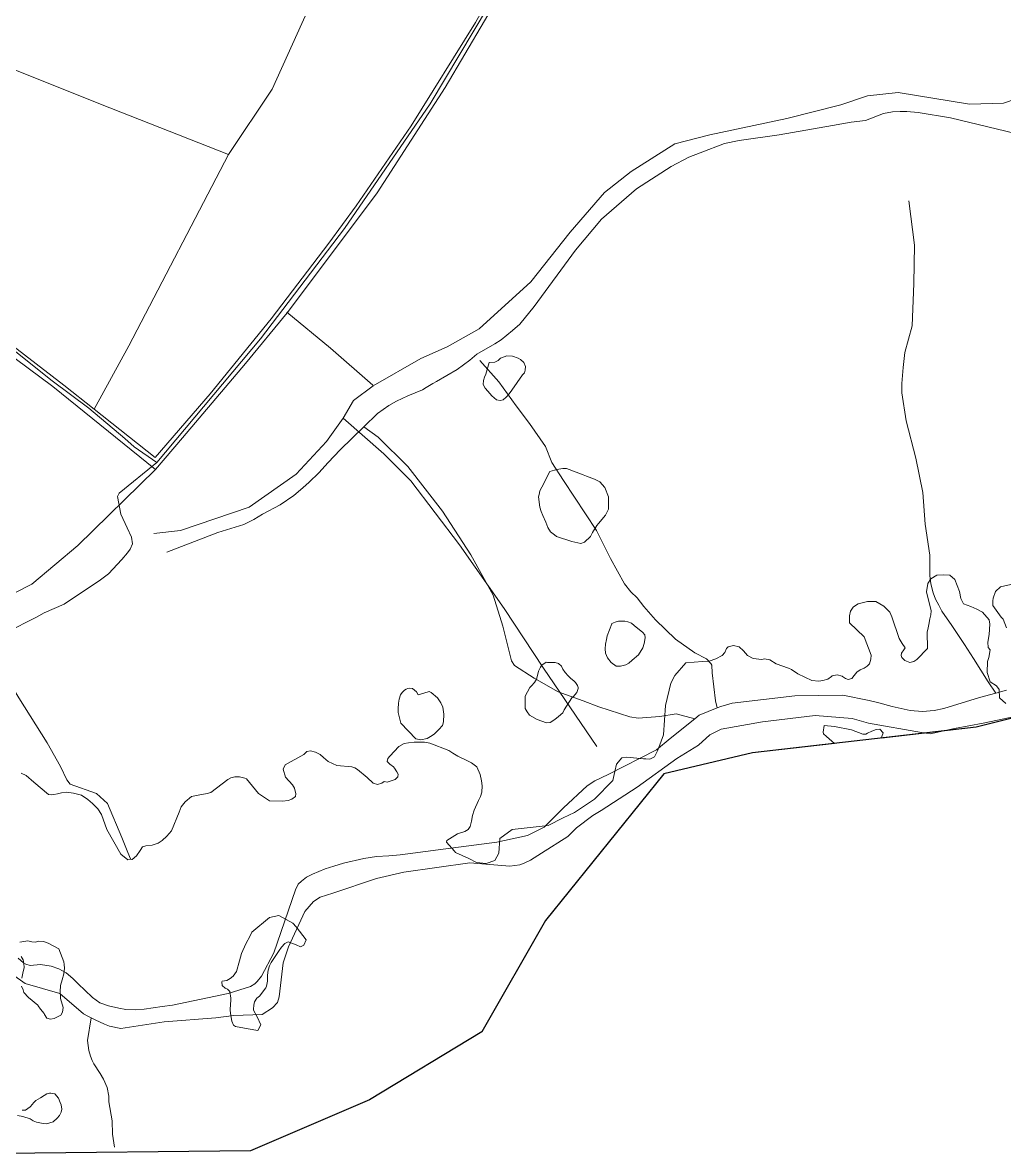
# Model space of a CAD drawing. Header units: metres. Extents: x 4652992 to 4879070, y 2074171 to 2309877.
# Drawn here: x 4654094.4 to 4654274.9, y 2306657.6 to 2306865.5 of the extents above; entities that cross this region are included whole.
import ezdxf

# ---------------------------------------------------------------- set-up
doc = ezdxf.new("R2010")
doc.units = ezdxf.units.M
doc.header["$MEASUREMENT"] = 0
for name, color, linetype, lineweight in [('Level 1', 2, 'Continuous', 0), ('Level 2', 6, 'Continuous', 0), ('Level 3', 46, 'Continuous', 0), ('Level 37', 3, 'Continuous', 0), ('Level 40', 1, 'Continuous', 0)]:
    doc.layers.add(name, color=color, linetype=linetype, lineweight=lineweight)
doc.layers.add('Limite', color=38, linetype='Continuous', lineweight=0, plot=False)

msp = doc.modelspace()

# ---------------------------------------------------------------- linework, layer by layer
at = {"layer": 'Level 1'}
for points in [[(4654257.325075, 2306832.757082, 1389.42), (4654258.363283, 2306824.617129, 1386), (4654258.228518, 2306817.57532, 1381.8), (4654257.909121, 2306809.797488, 1377.58), (4654256.579714, 2306804.887087, 1374.86), (4654256.267702, 2306802.085085, 1373.36), (4654256.010927, 2306799.197878, 1372.04), (4654256.024477, 2306797.452883, 1371.64), (4654256.800478, 2306792.29352, 1369.6), (4654258.59009, 2306785.466128, 1367.5), (4654259.891726, 2306779.11011, 1365.24), (4654260.323488, 2306773.29291, 1363.48), (4654261.14789, 2306767.641726, 1362), (4654261.200686, 2306763.883486, 1360.74), (4654261.342898, 2306762.330324, 1359.72), (4654261.77228, 2306760.705874, 1359), (4654262.230715, 2306759.538332, 1358.36), (4654262.799319, 2306758.405703, 1358.26), (4654263.376528, 2306757.314883, 1358.24), (4654265.239077, 2306754.688113, 1358), (4654267.56531, 2306751.187685, 1357), (4654269.206118, 2306748.618288, 1356), (4654271.880678, 2306744.299502, 1355), (4654273.277861, 2306742.242728, 1353.9106)], [(4654178.431093, 2306803.387087, 1395.58), (4654181.89728, 2306799.50873, 1392.58), (4654185.100893, 2306795.096316, 1390), (4654187.585879, 2306791.821474, 1386), (4654190.494082, 2306787.583132, 1381.6), (4654191.674502, 2306784.620302, 1379.94), (4654193.794314, 2306781.321474, 1378), (4654199.847475, 2306772.168276, 1371), (4654202.464297, 2306767.013125, 1368), (4654205.053896, 2306762.356875, 1366), (4654206.173891, 2306760.882082, 1365), (4654207.341128, 2306759.785891, 1364), (4654208.610476, 2306758.175295, 1363), (4654210.718081, 2306755.70093, 1362), (4654214.417483, 2306752.165285, 1360.58), (4654217.948916, 2306749.652529, 1360), (4654220.09833, 2306748.55353, 1359), (4654220.924929, 2306747.705324, 1358.54), (4654221.1001, 2306747.36188, 1358.46), (4654221.139895, 2306745.982912, 1358), (4654221.766115, 2306740.810305, 1357), (4654222.094822, 2306739.559928, 1356.299018)], [(4654111.265688, 2306658.762881, 1382), (4654110.869509, 2306661.17969, 1380), (4654110.801882, 2306663.636111, 1378), (4654110.215884, 2306667.105105, 1376), (4654110.201906, 2306668.147707, 1375), (4654109.915102, 2306669.710696, 1373), (4654109.248904, 2306671.28229, 1371), (4654108.625674, 2306672.341921, 1370), (4654107.445925, 2306674.072695, 1368), (4654107.112917, 2306674.723696, 1367), (4654106.8501, 2306675.503481, 1366), (4654106.529726, 2306676.558474, 1365), (4654106.277285, 2306678.361696, 1364), (4654106.953158, 2306682.568255, 1362.8)]]:
    msp.add_polyline3d(points, dxfattribs=at)
at = {"layer": 'Level 2'}
for points in [[(4654093.561892, 2306693.494509, 1364), (4654094.493105, 2306692.662295, 1363.92), (4654094.955691, 2306692.441897, 1363.7), (4654095.742922, 2306692.196291, 1363.28), (4654097.657473, 2306692.382509, 1363.16), (4654099.607729, 2306692.03528, 1363.1), (4654101.000918, 2306691.538515, 1363.08), (4654102.344729, 2306690.812075, 1363), (4654103.595095, 2306689.79053, 1363), (4654104.650088, 2306688.766299, 1362.96), (4654105.818484, 2306687.642519, 1362.8), (4654107.187502, 2306686.264895, 1362.8), (4654108.553713, 2306685.293276, 1362.8), (4654110.161684, 2306684.750124, 1362.8), (4654112.033083, 2306684.314883, 1362.8), (4654113.346499, 2306684.075503, 1362.8), (4654115.177126, 2306684.009524, 1362.8), (4654116.731325, 2306684.123476, 1362.68), (4654120.001711, 2306684.616518, 1362.54), (4654121.903078, 2306684.880678, 1362.36), (4654132.156313, 2306687.006533, 1362), (4654136.243105, 2306688.298891, 1360.74), (4654137.047121, 2306688.830508, 1360.58), (4654137.478518, 2306689.232729, 1360.52), (4654138.292116, 2306690.227724, 1360.46), (4654140.550295, 2306694.528689, 1360.42), (4654144.524905, 2306706.07831, 1360), (4654145.048708, 2306707.121096, 1359.92), (4654145.634707, 2306707.684878, 1359.86), (4654146.524905, 2306708.408083, 1359.72), (4654147.680117, 2306708.968874, 1359.64), (4654150.013918, 2306709.920107, 1359.62), (4654151.554079, 2306710.457522, 1359.62), (4654153.347292, 2306710.98511, 1359.58), (4654157.1001, 2306711.839297, 1359.54), (4654159.431521, 2306712.220522, 1359.54), (4654161.69031, 2306712.332094, 1359.54), (4654163.748293, 2306712.487124, 1359.54), (4654173.072329, 2306713.72748, 1359), (4654181.57593, 2306714.844301, 1358.4), (4654187.188723, 2306716.073488, 1358), (4654190.243899, 2306717.589297, 1357.14), (4654193.839724, 2306721.135317, 1356.78), (4654198.133303, 2306725.205691, 1356.78), (4654199.554873, 2306726.099123, 1356.78), (4654201.998476, 2306727.281924, 1356.78), (4654210.887087, 2306731.798891, 1356.78), (4654213.409121, 2306733.890078, 1357), (4654217.936203, 2306737.523324, 1356.4936), (4654218.772524, 2306738.194521, 1356.4), (4654222.094822, 2306739.559928, 1356.299), (4654222.720522, 2306739.81708, 1356.28), (4654224.793093, 2306740.389529, 1356.14), (4654236.344729, 2306741.759096, 1356), (4654245.173281, 2306741.874514, 1355.02), (4654250.026491, 2306740.868899, 1355.02), (4654251.803713, 2306740.484133, 1354.98), (4654254.266482, 2306739.800722, 1354.98), (4654257.571108, 2306739.055117, 1354.78), (4654259.793703, 2306738.859133, 1354.72), (4654261.938723, 2306739.070498, 1354.64), (4654263.734682, 2306739.402285, 1354.48), (4654270.333498, 2306741.427126, 1354.16), (4654273.277861, 2306742.242728, 1353.9106), (4654275.29291, 2306742.800905, 1353.74)], [(4654284.11011, 2306739.484682, 1353.52), (4654270.974917, 2306736.743105, 1354.2444), (4654265.697878, 2306735.751711, 1354.7763), (4654261.214113, 2306734.767275, 1354.7763), (4654259.632326, 2306735.036501, 1354.7763), (4654249.922488, 2306736.739321, 1355.02), (4654246.903078, 2306737.602297, 1355.02), (4654240.0553, 2306738.114687, 1355.6454), (4654230.403322, 2306736.974489, 1356.0919), (4654222.826479, 2306735.646914, 1356.5407), (4654220.692873, 2306734.597292, 1356.5407), (4654218.607119, 2306732.677126, 1356.5407), (4654214.644472, 2306730.247317, 1357), (4654207.377932, 2306724.93091, 1356.78), (4654200.705324, 2306720.660525, 1356.78), (4654199.174319, 2306719.732302, 1356.78), (4654196.215884, 2306717.467531, 1356.78), (4654194.618716, 2306715.910708, 1356.9995), (4654189.761904, 2306712.830508, 1358), (4654187.763308, 2306711.553713, 1358.0408), (4654186.547121, 2306710.987307, 1358.1008), (4654185.754275, 2306710.669924, 1358.1608), (4654183.945925, 2306710.439516, 1358.2408), (4654176.563479, 2306711.033083, 1359), (4654164.423281, 2306709.326296, 1359.4695), (4654159.454104, 2306708.194521, 1359.54), (4654151.406496, 2306705.470278, 1359.6932), (4654149.074099, 2306704.730715, 1359.6932), (4654147.833925, 2306703.9173, 1359.6932), (4654146.270327, 2306702.120486, 1360), (4654143.232912, 2306695.580508, 1360.3647), (4654142.254092, 2306692.634096, 1360.7004), (4654141.544314, 2306686.425905, 1360.7604), (4654141.195132, 2306685.359926, 1360.7804), (4654140.314516, 2306684.364504, 1360.8004), (4654138.424502, 2306683.143496, 1360.8204), (4654133.217531, 2306682.969729, 1362), (4654129.879519, 2306682.576906, 1362.1571), (4654120.398928, 2306681.823305, 1362.5996), (4654112.435122, 2306680.58832, 1362.8), (4654110.357485, 2306681.024477, 1362.8), (4654109.42853, 2306681.374331, 1362.8), (4654107.700075, 2306682.194277, 1362.8), (4654106.953158, 2306682.568255, 1362.8), (4654106.340273, 2306682.875124, 1362.8), (4654105.576906, 2306683.30768, 1362.8), (4654101.185122, 2306687.022524, 1363.08), (4654094.81653, 2306688.864504, 1364), (4654092.499087, 2306690.52289, 1363.7338)]]:
    msp.add_polyline3d(points, dxfattribs=at)
at = {"layer": 'Level 3'}
for points in [[(4654119.021487, 2306784.638918, 1405.03), (4654138.110903, 2306807.392885, 1405.5), (4654153.570315, 2306827.644289, 1407), (4654169.317507, 2306850.619509, 1407.48), (4654182.633969, 2306873.002717, 1407.366428), (4654189.149294, 2306883.944521, 1407), (4654204.945925, 2306911.803103, 1406.5), (4654211.198733, 2306922.895083, 1406.74), (4654230.317873, 2306940.437929, 1406), (4654248.051089, 2306957.031924, 1405), (4654263.757082, 2306972.480532, 1404), (4654275.192507, 2306983.558718, 1403.36), (4654285.101504, 2306982.695315, 1403), (4654303.079714, 2306981.042483, 1402), (4654313.645499, 2306979.850224, 1401.246346), (4654313.818383, 2306979.830716, 1401.234014), (4654317.099123, 2306979.460512, 1401), (4654331.615908, 2306978.400515, 1400), (4654355.122683, 2306975.977724, 1399), (4654383.183291, 2306972.982119, 1398), (4654399.322085, 2306972.015688, 1397), (4654404.712894, 2306971.705166, 1396.634961), (4654408.478091, 2306971.488283, 1396.38)], [(4654120.891482, 2306768.143496, 1397.44), (4654130.219301, 2306771.806704, 1397.38), (4654135.021731, 2306773.28052, 1397.38), (4654136.854494, 2306774.16852, 1397.38), (4654138.443911, 2306775.123293, 1397.38), (4654141.692507, 2306776.889529, 1397.38), (4654144.200075, 2306778.601504, 1397.38), (4654145.889895, 2306779.962282, 1397.38), (4654147.028078, 2306781.014284, 1397.38), (4654148.798708, 2306782.756899, 1397.38), (4654150.516115, 2306784.653506, 1397.38), (4654152.71271, 2306786.988711, 1397.38), (4654157.112324, 2306791.2235, 1397.38), (4654159.61072, 2306793.628298, 1397.38), (4654161.677675, 2306795.150088, 1397.38), (4654163.089907, 2306795.943484, 1397.38), (4654165.191897, 2306796.887514, 1397.38), (4654166.513918, 2306797.457888, 1397.38), (4654167.866274, 2306798.035891, 1397.38), (4654168.536684, 2306798.433291, 1397.38), (4654169.767519, 2306799.180117, 1397.38), (4654170.459475, 2306799.544131, 1397.38), (4654174.238894, 2306801.72333, 1397.38), (4654176.56592, 2306803.460085, 1397.38), (4654177.896303, 2306804.541872, 1397.38), (4654181.160097, 2306806.447329, 1397.38), (4654182.344118, 2306807.175905, 1397.38), (4654184.451479, 2306808.888491, 1397.38), (4654185.753298, 2306810.104922, 1397.38), (4654188.439089, 2306813.332705, 1397.38), (4654196.007693, 2306823.677126, 1397.38), (4654200.812319, 2306829.413515, 1397.38), (4654207.227297, 2306834.9881, 1397.3), (4654213.614077, 2306839.097475, 1397.3), (4654216.8725, 2306840.784731, 1397.3), (4654218.909487, 2306841.573305, 1397.3), (4654223.402529, 2306843.28528, 1397.3), (4654226.122072, 2306843.827517, 1397.3), (4654233.456118, 2306844.880129, 1397.3), (4654243.273318, 2306846.615114, 1397.3), (4654246.730715, 2306847.216494, 1397.3), (4654249.330508, 2306847.535891, 1397.3), (4654252.658877, 2306848.80469, 1397.3), (4654254.329897, 2306849.11072, 1397.3), (4654255.733889, 2306849.212099, 1397.3), (4654256.960879, 2306849.204897, 1397.3), (4654259.044924, 2306848.977114, 1397.3), (4654264.991884, 2306847.9975, 1397.3), (4654276.922779, 2306845.142092, 1397.3)], [(4654091.909304, 2306805.99573, 1409), (4654099.813479, 2306799.641909, 1408), (4654106.508486, 2306794.637881, 1406.71), (4654113.171694, 2306789.077273, 1405.71), (4654114.881289, 2306787.533327, 1405.42), (4654119.021487, 2306784.638918, 1405.03), (4654112.122072, 2306779.024294, 1403.98), (4654111.820132, 2306778.404482, 1403.73), (4654112.428713, 2306775.158877, 1402.43), (4654113.603518, 2306772.609926, 1400.73), (4654114.393923, 2306770.946718, 1400), (4654114.56769, 2306769.673281, 1398.69), (4654114.117495, 2306768.690127, 1398.67), (4654113.666079, 2306768.06708, 1398.66), (4654112.569521, 2306766.806704, 1398.49), (4654110.157717, 2306764.165285, 1398), (4654108.697535, 2306763.052227, 1397.53), (4654101.992312, 2306758.630495, 1397.51), (4654098.337099, 2306756.988894, 1397.51), (4654096.909304, 2306756.185122, 1397.51), (4654094.794497, 2306755.173281, 1397.51), (4654087.728884, 2306751.466494, 1397.54)], [(4654157.112324, 2306791.2235, 1397.38), (4654159.717898, 2306789.319887, 1395.26), (4654165.199526, 2306783.936709, 1389.66), (4654171.551699, 2306775.717531, 1382), (4654176.742312, 2306767.655703, 1375), (4654180.848086, 2306760.241518, 1368.66), (4654182.680117, 2306754.588076, 1367), (4654184.240481, 2306748.180483, 1364.84), (4654184.814089, 2306747.33771, 1365), (4654188.407717, 2306745.014284, 1362.88), (4654192.815493, 2306742.461123, 1362), (4654197.422732, 2306740.824099, 1360), (4654200.312075, 2306739.751101, 1359), (4654205.99573, 2306737.890078, 1358.16), (4654207.547121, 2306737.64551, 1358), (4654211.525088, 2306737.96509, 1357.42), (4654214.511477, 2306738.456911, 1357), (4654217.936203, 2306737.523324, 1356.493559)], [(4654011.275515, 2306733.824282, 1398.56), (4654019.898684, 2306736.194521, 1398.5), (4654028.456728, 2306737.13373, 1398.42), (4654039.871706, 2306738.394472, 1398), (4654060.796328, 2306742.210696, 1397.68), (4654075.580324, 2306746.081484, 1397.64), (4654080.422732, 2306747.638308, 1397.54), (4654082.871706, 2306748.911318, 1397.54), (4654085.968874, 2306750.602297, 1397.54), (4654086.679323, 2306750.978091, 1397.54), (4654087.176882, 2306751.228091, 1397.54), (4654087.728884, 2306751.466494, 1397.54), (4654089.199099, 2306748.736513, 1397), (4654093.679079, 2306741.372072, 1393.06), (4654098.869875, 2306733.124331, 1388.16), (4654101.323488, 2306728.773684, 1386.2), (4654102.456118, 2306726.295473, 1385), (4654103.123476, 2306725.523928, 1384.56), (4654107.967898, 2306723.807925, 1383), (4654109.959475, 2306721.939089, 1382), (4654112.62073, 2306715.71332, 1380), (4654113.725283, 2306712.953127, 1379), (4654114.193911, 2306711.760683, 1378.48)]]:
    msp.add_polyline3d(points, dxfattribs=at)
at = {"layer": 'Level 37', "extrusion": (0.006069, 0.004244, 0.999973), "elevation": 39446.447323, "flags": 128}
msp.add_lwpolyline([(4654037.931863, 2306694.618118), (4654045.991075, 2306706.65576), (4654060.056159, 2306737.899667)], dxfattribs=at)
at = {"layer": 'Level 37', "extrusion": (-0.619391, -0.775303, 0.123535), "elevation": -4671037.143247, "flags": 128}
msp.add_lwpolyline([(2196375.046043, 582906.653137), (2196385.450829, 582905.242331), (2196395.763325, 582901.816059)], dxfattribs=at)
at = {"layer": 'Level 37'}
for points in [[(4654118.786908, 2306783.376265, 1405.986428), (4654123.742942, 2306789.171304, 1405.886427), (4654135.352519, 2306802.843276, 1406.586428), (4654143.011041, 2306812.163181, 1406.886427), (4654154.109074, 2306826.96154, 1407.786428), (4654159.5382, 2306834.208971, 1407.986428), (4654167.053959, 2306845.828148, 1408.386427), (4654172.070504, 2306853.595443, 1408.386427), (4654182.928927, 2306872.035971, 1408.486428), (4654186.783618, 2306878.708375, 1408.186427), (4654191.006061, 2306886.079794, 1407.686427), (4654195.55025, 2306894.095202, 1407.486428), (4654204.742367, 2306909.937603, 1407.686427), (4654211.594576, 2306922.066135, 1407.786428)], [(4654085.239662, 2306811.674585, 1410.921721), (4654101.934302, 2306798.875055, 1409.021722), (4654107.4914, 2306794.464164, 1408.094739), (4654118.719816, 2306785.551722, 1406.221721), (4654128.818341, 2306797.274805, 1406.721721), (4654140.052555, 2306811.036499, 1407.221721), (4654150.632128, 2306824.966274, 1407.921721), (4654155.693397, 2306831.817817, 1408.621722), (4654165.823252, 2306846.548631, 1408.621722), (4654177.602881, 2306865.571554, 1408.621722), (4654181.86573, 2306873.154757, 1408.578039), (4654187.361579, 2306882.931349, 1408.521722), (4654193.995414, 2306894.292571, 1407.721721), (4654199.116938, 2306903.188884, 1407.646955)], [(4654080.468719, 2306861.876504, 1413.621722), (4654082.733932, 2306861.037664, 1413.621722), (4654090.467418, 2306857.826745, 1413.321722), (4654108.695529, 2306850.550535, 1412.221721), (4654132.204295, 2306841.258404, 1410.021722), (4654113.855977, 2306806.084498, 1408.521722), (4654107.4914, 2306794.464164, 1408.094739)], [(4654153.312337, 2306792.817734, 1402.0864), (4654155.217085, 2306796.062379, 1402.1864), (4654158.824215, 2306798.765183, 1402.0864), (4654167.567921, 2306803.753019, 1402.3864), (4654172.427162, 2306805.914668, 1402.2864), (4654178.30259, 2306809.198974, 1401.9864), (4654187.804527, 2306817.891454, 1401.4864), (4654195.047832, 2306826.982998, 1401.1864), (4654201.333205, 2306834.32001, 1400.8864), (4654206.253803, 2306838.151781, 1400.8864), (4654214.269489, 2306843.25558, 1401.1864), (4654220.74167, 2306844.884244, 1400.9864), (4654234.854192, 2306847.911713, 1400.9864), (4654244.800536, 2306850.430327, 1401.1864), (4654249.723981, 2306852.061421, 1400.7864), (4654255.347456, 2306852.682424, 1400.5864), (4654268.442294, 2306850.50176, 1400.7864), (4654274.729446, 2306850.694295, 1401.1864), (4654291.396217, 2306856.41574, 1401.7864)], [(4654074.533433, 2306817.439307, 1412.086428), (4654099.892155, 2306798.615785, 1409.086428), (4654118.786908, 2306783.376265, 1405.986428), (4654104.484129, 2306769.380661, 1403.486428), (4654096.029775, 2306762.294338, 1402.586428), (4654089.634417, 2306759.039618, 1402.586428)], [(4654199.96749, 2306732.46121, 1359.8864), (4654190.102616, 2306746.838232, 1366.1864), (4654182.886355, 2306757.836869, 1369.5864), (4654174.69668, 2306769.527351, 1378.5864), (4654165.760659, 2306781.291209, 1390.2864), (4654160.759565, 2306786.236737, 1396.1864), (4654153.312337, 2306792.817734, 1402.0864), (4654150.209791, 2306788.489484, 1401.6864), (4654144.6416, 2306782.489948, 1401.5864), (4654136.005067, 2306776.440467, 1401.3864), (4654123.384696, 2306772.163327, 1401.2864), (4654118.457356, 2306771.611463, 1401.0864)]]:
    msp.add_polyline3d(points, dxfattribs=at)
at = {"layer": 'Level 40', "color": 3, "elevation": 1368, "flags": 128}
msp.add_lwpolyline([(4654202.677258, 2306755.003729), (4654202.705163, 2306755.035694), (4654203.294117, 2306755.280729), (4654203.942352, 2306755.452726), (4654204.354464, 2306755.485037), (4654205.07252, 2306755.448825), (4654205.6589, 2306755.362177), (4654206.326489, 2306755.091013), (4654206.773648, 2306754.691371), (4654207.466194, 2306754.146679), (4654208.335797, 2306753.464045), (4654208.758983, 2306752.957451), (4654208.828128, 2306752.407947), (4654208.671918, 2306751.398472), (4654208.384888, 2306750.570326), (4654207.595603, 2306749.313414), (4654206.440303, 2306748.279658), (4654205.797712, 2306747.731697), (4654205.282709, 2306747.45354), (4654204.295759, 2306747.191148), (4654203.507162, 2306747.184204), (4654202.602049, 2306747.88005), (4654201.89059, 2306748.757723), (4654201.504118, 2306749.597146), (4654201.456458, 2306750.369532), (4654201.547965, 2306751.273729), (4654201.689725, 2306752.125964), (4654201.845926, 2306752.802514), (4654202.677258, 2306755.003729)], dxfattribs=at)
at = {"layer": 'Level 40', "color": 3}
for points in [[(4654180.155141, 2306803.04981, 1399.5), (4654180.187381, 2306803.047225, 1399.5), (4654181.162143, 2306803.089756, 1399.5), (4654181.778883, 2306803.387777, 1399.5), (4654182.236718, 2306803.846484, 1399.5), (4654183.394803, 2306804.247018, 1399.5), (4654184.455598, 2306804.182906, 1399.5), (4654185.466423, 2306803.860467, 1399.5), (4654185.923777, 2306803.604193, 1399.5), (4654186.530013, 2306803.056106, 1399.5), (4654186.814879, 2306802.303197, 1399.5), (4654186.785045, 2306801.625318, 1399.5), (4654186.611989, 2306801.146448, 1399.5), (4654186.244456, 2306800.745272, 1399.5), (4654184.319338, 2306797.943647, 1398), (4654183.814229, 2306797.283517, 1398), (4654183.262258, 2306796.644536, 1398), (4654182.702079, 2306796.19179, 1398), (4654182.169745, 2306796.031653, 1398), (4654181.478704, 2306796.166231, 1398), (4654180.604941, 2306796.877297, 1398), (4654179.869528, 2306797.740012, 1398), (4654179.401648, 2306798.323978, 1398), (4654179.054065, 2306798.972678, 1398), (4654179.078037, 2306799.730974, 1398), (4654179.302573, 2306800.342844, 1398), (4654179.54021, 2306800.871315, 1398), (4654180.155141, 2306803.04981, 1399.5)], [(4654191.291147, 2306783.001533, 1383), (4654191.315541, 2306783.008541, 1383), (4654192.184961, 2306783.229982, 1383), (4654192.944217, 2306783.401381, 1383), (4654193.714922, 2306783.527422, 1383), (4654194.380976, 2306783.543072, 1383), (4654197.412178, 2306782.354642, 1384.5), (4654198.065625, 2306782.120946, 1384.5), (4654199.481408, 2306781.592174, 1384.5), (4654200.481263, 2306781.099012, 1384.5), (4654201.396698, 2306780.075314, 1384.5), (4654202.062528, 2306778.350334, 1384.5), (4654202.054523, 2306776.077618, 1384.5), (4654201.523699, 2306774.98159, 1384.5), (4654200.271041, 2306773.462354, 1384.5), (4654199.940014, 2306773.074253, 1384.5), (4654199.148033, 2306771.779483, 1384.5), (4654198.754261, 2306771.023788, 1384.5), (4654197.656382, 2306770.027022, 1384.5), (4654196.997362, 2306769.783833, 1384.5), (4654195.359936, 2306770.154488, 1383), (4654192.549081, 2306771.071171, 1382), (4654192.127994, 2306771.337894, 1382), (4654191.448461, 2306771.903655, 1382), (4654190.913674, 2306772.677524, 1382), (4654190.537751, 2306773.664795, 1382), (4654189.990233, 2306774.922263, 1382), (4654189.72131, 2306775.61319, 1382), (4654189.457449, 2306776.46007, 1382), (4654189.232423, 2306778.329111, 1382), (4654189.311045, 2306778.769288, 1382), (4654189.452607, 2306779.437105, 1382), (4654189.813442, 2306780.11355, 1382), (4654191.291147, 2306783.001533, 1383)], [(4654094.087597, 2306727.539001, 1393), (4654095.009699, 2306727.107451, 1393), (4654096.428798, 2306725.850821, 1391), (4654099.094997, 2306723.623265, 1388.5), (4654099.636919, 2306723.552447, 1388.5), (4654100.109141, 2306723.590021, 1388.5), (4654100.743004, 2306723.73248, 1388.5), (4654101.475078, 2306723.900275, 1388.5), (4654102.428896, 2306724.01998, 1388.5), (4654103.734223, 2306723.830272, 1388.5), (4654104.709951, 2306723.618742, 1388.5), (4654105.188274, 2306723.468411, 1388.5), (4654106.36964, 2306722.699343, 1388.5), (4654107.231016, 2306721.953035, 1388.5), (4654108.177802, 2306720.955083, 1388.5), (4654108.883826, 2306719.916076, 1388.5), (4654109.860048, 2306717.185027, 1389), (4654112.409818, 2306712.613283, 1385.5), (4654113.672335, 2306711.623374, 1382.5), (4654114.471436, 2306711.638687, 1382.5), (4654115.280227, 2306712.357922, 1382.5), (4654115.993121, 2306713.286118, 1382.5), (4654116.424697, 2306713.992772, 1382.5), (4654116.983983, 2306714.2011, 1382.5), (4654118.179114, 2306714.318763, 1382.5), (4654119.278322, 2306714.645405, 1382.5), (4654119.994077, 2306715.149172, 1382.5), (4654120.866369, 2306715.948365, 1382.5), (4654121.732224, 2306716.937077, 1382.5), (4654123.135906, 2306720.378311, 1384), (4654123.534312, 2306721.371406, 1384), (4654124.235373, 2306722.251871, 1384), (4654125.430207, 2306723.25979, 1384), (4654126.650344, 2306723.511286, 1384), (4654128.290814, 2306723.765381, 1384), (4654128.94695, 2306723.998386, 1384), (4654132.064711, 2306726.371286, 1384), (4654132.641035, 2306726.668374, 1384), (4654133.376528, 2306726.837068, 1384), (4654134.217045, 2306726.842218, 1384), (4654135.188044, 2306726.584498, 1384), (4654135.490475, 2306726.471932, 1384), (4654137.701948, 2306723.809841, 1383), (4654139.763421, 2306722.464985, 1381), (4654142.15367, 2306722.355662, 1379.5), (4654143.172657, 2306722.512335, 1379.5), (4654143.832696, 2306722.746885, 1379.5), (4654144.550333, 2306723.252249, 1379.5), (4654144.611136, 2306723.758494, 1379.5), (4654144.354682, 2306724.758598, 1379.5), (4654143.966919, 2306725.36222, 1379.5), (4654142.672274, 2306726.776663, 1379.5), (4654142.28759, 2306728.276851, 1379.5), (4654142.639964, 2306729.050266, 1379.5), (4654146.050346, 2306730.935159, 1380), (4654146.642386, 2306731.514086, 1380), (4654147.272883, 2306731.612904, 1380), (4654148.204245, 2306731.363295, 1380), (4654149.052382, 2306730.943103, 1380), (4654149.647696, 2306730.436367, 1380), (4654150.563033, 2306729.671424, 1380), (4654152.136916, 2306728.945456, 1377.5), (4654154.858471, 2306728.697137, 1374.5), (4654155.436026, 2306728.524066, 1374.5), (4654155.929725, 2306728.178969, 1374.5), (4654157.708723, 2306726.7485, 1373), (4654158.811544, 2306725.698514, 1373), (4654159.606943, 2306725.430385, 1373), (4654160.418304, 2306725.683135, 1373), (4654160.812597, 2306725.978805, 1373), (4654161.410646, 2306725.896537, 1373), (4654162.877968, 2306726.340338, 1373), (4654163.365833, 2306726.853921, 1373), (4654163.381811, 2306727.374709, 1373), (4654163.187745, 2306727.798163, 1373), (4654162.752528, 2306728.445847, 1373.5), (4654162.565133, 2306728.677072, 1373.5), (4654161.873802, 2306729.208334, 1373.5), (4654161.408552, 2306729.690461, 1373.5), (4654161.524647, 2306730.236706, 1373.5), (4654161.902381, 2306730.678429, 1373.5), (4654163.558486, 2306732.461169, 1373.5), (4654164.517354, 2306732.966846, 1373.5), (4654165.308376, 2306733.128077, 1373.5), (4654166.325373, 2306733.240129, 1373.5), (4654168.255946, 2306733.201016, 1373.5), (4654169.259933, 2306733.030202, 1373.5), (4654172.742868, 2306731.678269, 1374), (4654173.452487, 2306731.238521, 1374), (4654174.368504, 2306730.658763, 1374), (4654176.01934, 2306729.830431, 1376), (4654176.880862, 2306729.453398, 1376), (4654177.855007, 2306728.719996, 1376), (4654178.495274, 2306727.300629, 1376), (4654178.759434, 2306726.105281, 1376), (4654178.856318, 2306725.230768, 1376), (4654178.795902, 2306724.05852, 1376), (4654178.523201, 2306723.216866, 1376), (4654178.179727, 2306722.485391, 1376), (4654177.387362, 2306720.711902, 1374.5), (4654177.085044, 2306719.731836, 1374.5), (4654176.863289, 2306718.686694, 1374.5), (4654176.66081, 2306717.732396, 1374.5), (4654176.300261, 2306717.145142, 1374.5), (4654175.662474, 2306716.8082, 1374.5), (4654174.344786, 2306716.381093, 1374.5), (4654172.378625, 2306715.135582, 1373.8884), (4654172.276619, 2306714.875217, 1373.8884), (4654173.738688, 2306713.195561, 1375.3627), (4654173.930274, 2306712.975463, 1375.8884), (4654176.372248, 2306711.84536, 1375.8884), (4654177.810157, 2306711.133234, 1375.8884), (4654179.559519, 2306710.953903, 1375.8884), (4654181.165894, 2306711.505877, 1375.8884), (4654181.944663, 2306712.837526, 1375.8884), (4654182.112558, 2306715.502006, 1375.8884), (4654184.349419, 2306717.158191, 1374.3884), (4654190.980287, 2306717.921974, 1367.8884), (4654193.751957, 2306719.298072, 1365.3884), (4654195.82073, 2306720.319821, 1363.8884), (4654197.845609, 2306721.638867, 1363.8884), (4654199.494532, 2306722.768755, 1363.8884), (4654202.885562, 2306726.178117, 1364.8884), (4654203.240997, 2306727.856585, 1364.8884), (4654203.528063, 2306729.212191, 1364.8884), (4654204.505879, 2306730.349821, 1364.8884), (4654205.470715, 2306730.477372, 1364.8884), (4654208.506718, 2306730.178842, 1366.8884), (4654208.957282, 2306730.157213, 1366.8884), (4654209.696371, 2306730.121733, 1366.8884), (4654210.520905, 2306730.547916, 1366.8884), (4654211.08503, 2306731.636453, 1366.8884), (4654211.322334, 2306732.275588, 1366.8884), (4654212.171474, 2306734.562595, 1366.8884), (4654212.549918, 2306739.973333, 1364.3884), (4654213.552333, 2306744.076755, 1364.3884), (4654214.250715, 2306745.477442, 1364.3884), (4654216.306392, 2306747.822345, 1364.8884), (4654219.372422, 2306748.091542, 1363.8884), (4654220.577815, 2306748.130413, 1363.8884), (4654221.836125, 2306748.530417, 1363.8884), (4654222.999778, 2306749.172774, 1363.8884), (4654223.472596, 2306749.70284, 1363.8884), (4654223.80222, 2306750.441361, 1363.8884), (4654224.092283, 2306750.754762, 1363.8884), (4654225.084347, 2306750.986205, 1363.8884), (4654226.092685, 2306750.731492, 1363.8884), (4654226.920699, 2306750.042862, 1363.8884), (4654227.664478, 2306749.15744, 1363.8884), (4654228.711602, 2306748.639016, 1363.8884), (4654230.285538, 2306748.407568, 1363.8884), (4654230.779345, 2306748.546947, 1363.8884), (4654231.776642, 2306748.344118, 1363.8884), (4654232.884355, 2306747.658183, 1363.8884), (4654235.170964, 2306746.817766, 1363.3884), (4654235.704137, 2306746.601347, 1363.3884), (4654236.899437, 2306745.78863, 1363.3884), (4654239.486585, 2306744.586822, 1361.8884), (4654240.762225, 2306744.472126, 1361.8884), (4654241.469049, 2306744.555757, 1361.8884), (4654242.390347, 2306744.821868, 1361.8884), (4654243.067545, 2306745.32353, 1361.8884), (4654243.204859, 2306745.42525, 1361.8884), (4654244.142481, 2306745.590485, 1361.8884), (4654245.038246, 2306745.35919, 1361.8884), (4654245.11877, 2306745.302749, 1361.8884), (4654245.677503, 2306744.911121, 1361.8884), (4654246.1298, 2306744.774766, 1361.8884), (4654246.802485, 2306744.942267, 1361.8884), (4654247.277459, 2306745.500382, 1361.8884), (4654247.759333, 2306746.077441, 1361.8884), (4654248.355958, 2306746.515837, 1361.8884), (4654249.125059, 2306746.82611, 1361.8884), (4654249.645091, 2306747.193702, 1361.8884), (4654250.048008, 2306747.659678, 1361.8884), (4654250.33194, 2306748.516552, 1361.8884), (4654250.362021, 2306749.216318, 1361.8884), (4654249.085153, 2306752.58433, 1363.3884), (4654246.389988, 2306755.169532, 1367.8884), (4654246.394116, 2306755.894936, 1367.8884), (4654246.39742, 2306756.475691, 1367.8884), (4654246.569401, 2306757.290698, 1367.8884), (4654247.076137, 2306758.022772, 1367.8884), (4654247.133406, 2306758.105507, 1367.8884), (4654248.009069, 2306758.648592, 1367.3884), (4654249.695155, 2306759.117489, 1367.3884), (4654251.256896, 2306759.064251, 1367.3884), (4654252.715179, 2306758.247229, 1367.3884), (4654253.803551, 2306757.111586, 1367.3884), (4654254.172707, 2306756.246955, 1367.3884), (4654255.518208, 2306752.305831, 1365.8884), (4654256.110567, 2306751.35379, 1364.8027), (4654256.609407, 2306750.552053, 1363.8884), (4654256.411614, 2306750.236506, 1363.8884), (4654255.981524, 2306749.624931, 1363.8884), (4654255.925932, 2306749.177873, 1363.8884), (4654256.051252, 2306748.775698, 1363.8884), (4654256.59145, 2306748.262769, 1363.8884), (4654257.507823, 2306747.905217, 1363.8884), (4654258.216077, 2306748.042718, 1363.8884), (4654258.754013, 2306748.434237, 1363.8884), (4654260.727645, 2306750.438625, 1365.3884), (4654260.675798, 2306753.465941, 1366.85), (4654260.843189, 2306754.260248, 1366.5), (4654260.966903, 2306754.847299, 1366.5), (4654261.186261, 2306755.888198, 1366.5), (4654261.340728, 2306756.621181, 1366.5), (4654261.41702, 2306757.360742, 1366.5), (4654260.565432, 2306760.866211, 1366.5), (4654260.810823, 2306762.389096, 1366.5), (4654261.332768, 2306763.271065, 1366.5), (4654262.471468, 2306763.935838, 1366.5), (4654263.64902, 2306764.011397, 1366.5), (4654264.871618, 2306763.911221, 1366.5), (4654265.78196, 2306763.132329, 1366.5), (4654266.639469, 2306760.954591, 1366.5), (4654266.8585, 2306759.662513, 1366.5), (4654267.383548, 2306758.635693, 1366.5), (4654268.696161, 2306758.184106, 1366.5), (4654269.833222, 2306757.687771, 1366.5), (4654270.873959, 2306757.129446, 1366.5), (4654272.06066, 2306755.709809, 1366.5), (4654272.223728, 2306754.927736, 1366.5), (4654272.068324, 2306753.053648, 1366.5), (4654271.839936, 2306751.610238, 1366.5), (4654271.872517, 2306750.607758, 1366.5), (4654272.279457, 2306750.187414, 1366.5), (4654272.00684, 2306748.825364, 1364), (4654271.755895, 2306748.047723, 1364), (4654271.741788, 2306746.053444, 1364), (4654272.290281, 2306744.352912, 1364), (4654273.459048, 2306743.599306, 1364), (4654273.89536, 2306742.921851, 1364), (4654273.984103, 2306741.404639, 1364), (4654275.163711, 2306740.315851, 1364)], [(4654275.262797, 2306754.275702, 1364), (4654274.680014, 2306755.817468, 1364), (4654274.271707, 2306756.239259, 1364), (4654272.760321, 2306758.386898, 1365.5), (4654272.772802, 2306759.214875, 1365.5), (4654272.796156, 2306759.708212, 1365.5), (4654273.228629, 2306760.943222, 1365.5), (4654274.16506, 2306761.819342, 1365.5), (4654276.081399, 2306762.232962, 1365.5)], [(4654190.615438, 2306747.919483, 1369), (4654190.844355, 2306747.897314, 1369), (4654191.691139, 2306747.896699, 1369), (4654192.246789, 2306747.902054, 1369), (4654192.907351, 2306747.68855, 1369), (4654193.438788, 2306747.185494, 1369), (4654193.713957, 2306746.65347, 1369), (4654194.097572, 2306746.029356, 1369), (4654194.675487, 2306745.437054, 1369), (4654195.147304, 2306744.966471, 1369), (4654195.703703, 2306744.509051, 1369), (4654196.020442, 2306744.171758, 1369), (4654196.391179, 2306743.666197, 1369), (4654196.523087, 2306743.29316, 1369), (4654196.480782, 2306743.093542, 1369), (4654196.233315, 2306742.384407, 1369), (4654195.574819, 2306741.566688, 1369), (4654195.328286, 2306741.357843, 1369), (4654193.95212, 2306739.185541, 1368.5), (4654193.681103, 2306738.603059, 1368.5), (4654192.913211, 2306737.933647, 1368.5), (4654192.208927, 2306737.380351, 1368.5), (4654191.35662, 2306736.865078, 1368.5), (4654190.680932, 2306736.781668, 1368.5), (4654188.994307, 2306737.388235, 1368.5), (4654187.549763, 2306738.212502, 1368.5), (4654187.123817, 2306738.826739, 1368.5), (4654186.740971, 2306739.403645, 1368.5), (4654186.758201, 2306741.68846, 1368.5), (4654187.611546, 2306743.29391, 1368.5), (4654187.953998, 2306743.567261, 1368.5), (4654188.493175, 2306744.193969, 1368.5), (4654188.833912, 2306744.834301, 1368.5), (4654189.003706, 2306745.459177, 1368.5), (4654189.21641, 2306746.255424, 1368.5), (4654189.561804, 2306747.005628, 1368.5), (4654189.839555, 2306747.379461, 1368.5), (4654190.615438, 2306747.919483, 1369)], [(4654294.46941, 2306742.161792, 1365.1696), (4654269.685947, 2306736.001499, 1364.930722), (4654252.29062, 2306733.995646, 1364.766928), (4654252.325575, 2306734.28385, 1364.8884), (4654252.589306, 2306734.952582, 1364.8884), (4654252.005138, 2306735.637233, 1364.8884), (4654251.319467, 2306735.579995, 1364.8884), (4654250.53305, 2306735.235644, 1364.8884), (4654249.729863, 2306734.87311, 1364.8884), (4654249.705277, 2306734.874793, 1364.8884), (4654249.404428, 2306734.699391, 1364.8884), (4654248.852501, 2306734.692924, 1364.8884), (4654246.736651, 2306735.502923, 1366.3884), (4654243.662025, 2306736.090092, 1366.8884), (4654241.743025, 2306736.266467, 1368.3884), (4654241.554232, 2306735.097989, 1368.3884), (4654241.606531, 2306734.747973, 1368.3884), (4654242.19498, 2306734.245906, 1368.3884), (4654243.639338, 2306732.998067, 1369.578319), (4654228.591171, 2306731.262865, 1371.295477), (4654212.245952, 2306727.418192, 1373.198933), (4654190.487193, 2306700.435544, 1377.12829), (4654178.773077, 2306679.971358, 1379.801279), (4654158.160357, 2306667.464247, 1382.534427), (4654136.251901, 2306658.125592, 1385.234173), (4654090.972636, 2306657.62731, 1390.367325)], [(4654169.096452, 2306742.544974, 1380), (4654169.501854, 2306742.356744, 1380), (4654170.62631, 2306741.391762, 1380), (4654171.281883, 2306740.482749, 1380), (4654171.636749, 2306739.654831, 1380), (4654171.79884, 2306738.362767, 1380), (4654171.747309, 2306736.948323, 1380), (4654171.562338, 2306736.300408, 1380), (4654170.877823, 2306735.554484, 1380), (4654170.01539, 2306734.72891, 1380), (4654169.360205, 2306734.256467, 1380), (4654168.718119, 2306733.901704, 1380), (4654167.605762, 2306733.637511, 1380), (4654166.637586, 2306733.848159, 1380), (4654163.898539, 2306736.694973, 1379.5), (4654163.434416, 2306738.684741, 1378), (4654163.419742, 2306739.369468, 1378), (4654163.451699, 2306740.393736, 1378), (4654163.562827, 2306741.111767, 1378), (4654163.834937, 2306741.932703, 1378), (4654164.172994, 2306742.364414, 1378), (4654164.593348, 2306742.805163, 1378), (4654164.85578, 2306742.956953, 1378), (4654165.162267, 2306743.080027, 1378), (4654165.573149, 2306743.16954, 1378), (4654166.049732, 2306743.093089, 1378), (4654166.782668, 2306742.470448, 1378), (4654167.07616, 2306741.940233, 1379), (4654168.10288, 2306742.236186, 1379.5), (4654169.096452, 2306742.544974, 1380)], [(4654136.175394, 2306697.599511, 1377.3884), (4654135.407151, 2306696.156389, 1377.3884), (4654134.625235, 2306694.364663, 1377.3884), (4654134.23132, 2306693.03296, 1377.3884), (4654133.704773, 2306691.056105, 1377.3884), (4654133.072017, 2306690.19164, 1377.3884), (4654132.517955, 2306689.786636, 1377.3884), (4654131.928259, 2306689.414829, 1377.3884), (4654131.023568, 2306689.274649, 1379.8884), (4654131.005062, 2306689.187733, 1379.8884), (4654131.033857, 2306688.518027, 1379.8884), (4654131.625318, 2306687.979655, 1379.8884), (4654132.032103, 2306687.810296, 1379.8884), (4654132.450989, 2306687.362868, 1379.8884), (4654132.658869, 2306686.170579, 1379.8884), (4654132.635167, 2306685.758089, 1379.8884), (4654132.5844, 2306685.063351, 1379.8884), (4654132.537142, 2306684.002066, 1379.8884), (4654132.5603, 2306683.358229, 1379.8884), (4654132.805043, 2306681.924414, 1379.8884), (4654133.146668, 2306681.215522, 1379.8884), (4654133.468838, 2306680.963269, 1379.8884), (4654135.798705, 2306680.511843, 1378.3884), (4654137.596933, 2306680.230488, 1373.3884), (4654138.163828, 2306681.254585, 1371.3884), (4654137.490837, 2306682.745706, 1371.3884), (4654136.815873, 2306683.988047, 1369.8884), (4654136.814954, 2306684.128418, 1369.8884), (4654136.859916, 2306684.871415, 1369.8884), (4654136.992904, 2306685.518211, 1369.8884), (4654137.424835, 2306686.180955, 1369.8884), (4654137.896713, 2306686.502505, 1369.8884), (4654139.089117, 2306688.052023, 1367.3884), (4654139.186267, 2306688.377085, 1367.3884), (4654139.35256, 2306689.28123, 1367.3884), (4654139.363022, 2306690.377851, 1367.3884), (4654139.520286, 2306691.341793, 1367.3884), (4654139.723427, 2306692.122424, 1367.3884), (4654140.077127, 2306692.726073, 1367.3884), (4654141.516228, 2306694.94716, 1367.3884), (4654141.963115, 2306695.537868, 1367.3884), (4654142.561483, 2306696.197769, 1367.3884), (4654143.194719, 2306696.510067, 1367.3884), (4654144.626502, 2306695.964698, 1368.8884), (4654145.452827, 2306695.615386, 1370.3884), (4654146.040195, 2306695.908484, 1370.3884), (4654146.468712, 2306696.896362, 1370.3884), (4654144.658786, 2306699.301521, 1371.8884), (4654144.050902, 2306699.930791, 1371.8884), (4654141.446926, 2306701.388183, 1375.8884), (4654139.757454, 2306701.012649, 1375.591), (4654136.523149, 2306698.276864, 1377.3884), (4654136.175394, 2306697.599511, 1377.3884)], [(4654098.209388, 2306696.589837, 1374.8884), (4654097.338903, 2306696.616307, 1374.8884), (4654096.631942, 2306696.453498, 1374.8884), (4654096.066895, 2306696.492863, 1374.8884), (4654095.322988, 2306696.675299, 1374.8884), (4654093.811579, 2306696.441595, 1374.8884)], [(4654094.167857, 2306688.394231, 1379.8884), (4654094.447249, 2306687.679019, 1379.8884), (4654094.580484, 2306687.205558, 1379.3884), (4654095.445842, 2306686.310998, 1379.3884), (4654097.166706, 2306684.901031, 1379.3884), (4654097.19351, 2306684.785049, 1379.3884), (4654097.629161, 2306684.16149, 1379.3884), (4654098.312401, 2306683.329236, 1379.3884), (4654098.384771, 2306683.164245, 1379.3884), (4654098.825408, 2306682.477292, 1378.3884), (4654099.455719, 2306682.278904, 1377.3884), (4654100.166065, 2306682.412252, 1375.3884), (4654101.405502, 2306683.061374, 1375.3884), (4654101.703813, 2306683.569656, 1375.3884), (4654101.807451, 2306684.422297, 1373.3884), (4654101.311637, 2306686.102842, 1371.8884), (4654101.34111, 2306686.382764, 1371.8884), (4654101.271998, 2306687.335138, 1371.8884), (4654101.328952, 2306688.467617, 1371.8884), (4654101.598408, 2306689.52712, 1371.8884), (4654101.958711, 2306690.620974, 1371.8884), (4654102.037313, 2306691.650104, 1371.8884), (4654101.964445, 2306692.374426, 1371.8884), (4654101.927094, 2306692.872303, 1371.8884), (4654101.020333, 2306695.263844, 1373.3884), (4654099.022828, 2306696.277517, 1374.8884), (4654098.209388, 2306696.589837, 1374.8884)], [(4654094.104261, 2306693.852496, 1379.8884), (4654094.458973, 2306693.186509, 1379.8884), (4654094.604896, 2306692.554794, 1379.8884), (4654094.610374, 2306691.781428, 1379.8884), (4654094.39818, 2306690.788298, 1379.8884), (4654094.195751, 2306689.840867, 1379.8884)], [(4654093.401441, 2306664.587471, 1386.5), (4654094.366008, 2306664.380339, 1386.5), (4654095.759999, 2306663.985666, 1386.5), (4654096.277274, 2306663.639152, 1386.5), (4654096.92661, 2306663.361824, 1386.5), (4654098.135878, 2306663.108707, 1386.5), (4654098.744432, 2306663.085709, 1386.5), (4654099.995973, 2306663.437448, 1386.5), (4654100.713655, 2306664.104143, 1386.5), (4654101.148079, 2306664.596728, 1386.5), (4654101.469951, 2306665.230724, 1386.5), (4654101.534571, 2306665.746021, 1386.5), (4654101.417886, 2306666.52923, 1386.5), (4654101.242556, 2306667.009038, 1386.5), (4654100.952078, 2306667.780855, 1386.5), (4654100.291836, 2306668.560919, 1386.5), (4654099.55386, 2306668.719805, 1386.5), (4654099.324725, 2306668.704157, 1386.5), (4654098.824568, 2306668.572105, 1386.5), (4654098.318556, 2306668.289408, 1386.5), (4654097.641735, 2306667.844793, 1386.5), (4654096.78589, 2306667.323077, 1386.5), (4654096.344328, 2306666.923124, 1386.5), (4654096.14927, 2306666.64656, 1386.5), (4654095.758578, 2306666.164283, 1386.5), (4654094.886518, 2306665.571234, 1386.5), (4654094.258392, 2306665.575158, 1386.5)]]:
    msp.add_polyline3d(points, dxfattribs=at)
at = {"layer": 'Limite', "color": 5, "linetype": 'Continuous', "lineweight": 30}
msp.add_polyline3d([(4654501.145975, 2306830.099543, 1349.247257), (4654458.603107, 2306804.830514, 1350.36044), (4654453.832968, 2306799.85807, 1351.120781), (4654443.408046, 2306775.172269, 1350.546778), (4654424.568494, 2306751.857342, 1350.71837), (4654408.413724, 2306736.688381, 1351.809694), (4654394.685544, 2306730.456769, 1355.263376), (4654372.817876, 2306727.437653, 1352.508631), (4654352.838492, 2306731.516199, 1353.447798), (4654336.289461, 2306736.889276, 1353.765106), (4654321.849517, 2306742.775447, 1353.15338), (4654294.46941, 2306742.161792, 1353.533187), (4654269.685947, 2306736.001499, 1355.275522), (4654228.591171, 2306731.262865, 1356.626063), (4654212.245952, 2306727.418192, 1357.12716), (4654190.487193, 2306700.435544, 1369.948241), (4654178.773077, 2306679.971358, 1386.004973), (4654158.160357, 2306667.464247, 1388.494616), (4654136.251901, 2306658.125592, 1388.049838), (4654090.972636, 2306657.62731, 1387.268324)], dxfattribs=at)

doc.saveas('drawing.dxf')
